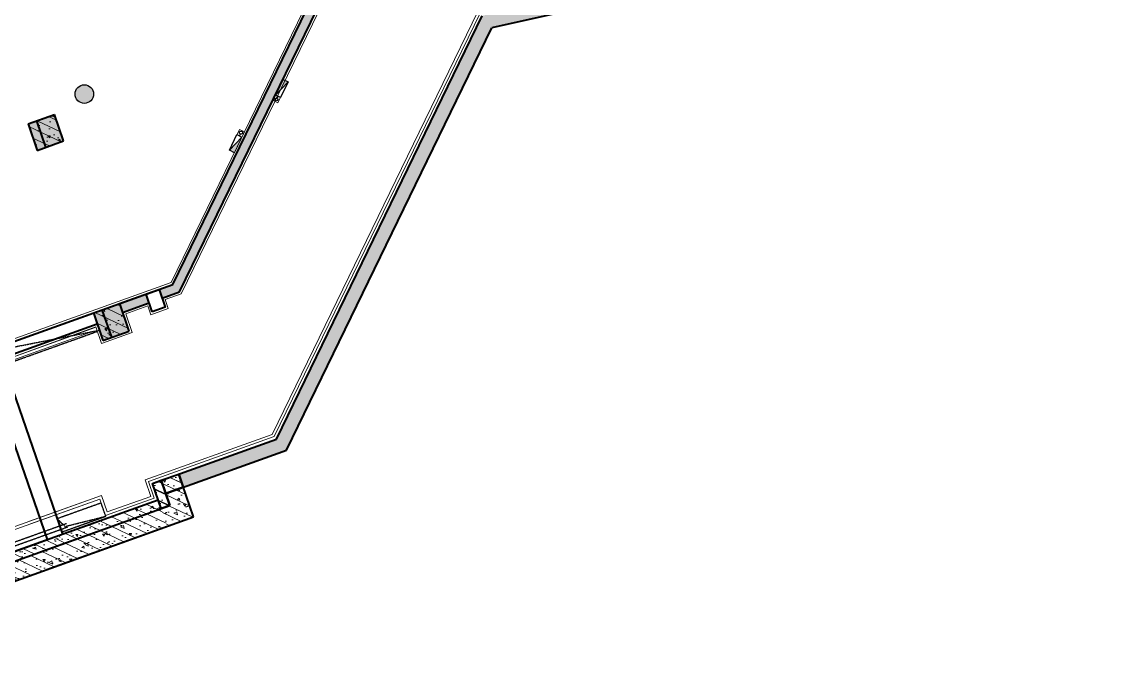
# Model space of a CAD drawing. Header units: millimetres. Extents: x 395197 to 699875, y 745 to 708816.
# Drawn here: x 479345 to 526314, y 411484 to 439376 of the extents above; entities that cross this region are included whole.
import ezdxf

# ---------------------------------------------------------------- set-up
doc = ezdxf.new("R2010")
doc.units = ezdxf.units.MM
doc.linetypes.add('DASH', pattern=[0.35, 0.25, -0.1])
for name, color, linetype in [('0-GPS', 36, 'Continuous'), ('gpsylk', 40, 'Continuous'), ('PIPE-消防', 1, 'Continuous'), ('R2 柱子调整', 2, 'Continuous'), ('TEXT_消防', 1, 'Continuous'), ('商业阴影', 8, 'Continuous')]:
    doc.layers.add(name, color=color, linetype=linetype)
for name, color, linetype, lineweight in [('COLUMN', 9, 'Continuous', 13), ('地墙', 4, 'Continuous', 40), ('填充', 252, 'Continuous', 9), ('建筑底图', 8, 'Continuous', 13), ('离壁墙', 185, 'Continuous', 9)]:
    doc.layers.add(name, color=color, linetype=linetype, lineweight=lineweight)
pattern_1 = [(154.58894, (294245.8, 229694.44), (-160.9161, -338.71967), []), (159.58894, (294245.8, 229694.44), (-272.033, 1045.1785), [112.5, -1237.5]), (104.58894, (294245.8, 229694.4), (-993.2067, -574.362), [90, -990]), (210.04034, (294223.1, 229781.5), (-1265.2394, 470.8176), [95.6103, -1051.713]), (155.77314, (293963.2, 229593.9), (-302.8116, 1591.4475), [168.75, -1856.25]), (206.22454, (293938, 229726.5), (-1846.653, 830.9615), [143.415, -1577.5695]), (100.7731, (293963.2, 229593.9), (-1846.654, 830.96), [135, -1485]), (130.58894, (293983.5, 229760.3), (268.787, 1046.018), [112.5, -1237.5]), (75.58894, (293983.5, 229760.3), (-1147.1343, -20.832), [90, -990]), (181.04034, (294005.9, 229847.5), (-878.3464, 1025.1866), [95.6103, -1051.713]), (147.08894, (294245.8, 229694.44), (-476.5553, -150.2297), [0, -978, 0, -1005, 0, -993.75]), (117.08894, (294245.8, 229694.44), (-689.6749, 173.4141), [0, -573, 0, -955.5, 0, -378.75]), (77.08894, (294357.94, 229379.3), (-236.5875, 765.7319), [0, -375, 0, -1170, 0, -1552.5]), (67.08894, (294408.2, 229238), (-434.7536, 773.8057), [0, -487.5, 0, -777, 0, -1102.5])]
pattern_2 = [(154.69898, (613991.15, 549993.67), (-160.2652, -339.0281), []), (159.699, (613991.15, 549993.7), (-274.04, 1044.654), [112.5, -1237.5]), (104.699, (613991.1, 549993.7), (-992.102, -576.2684), [90, -990]), (210.1504, (613968.3, 550080.7), (-1266.1414, 468.3866), [95.61, -1051.713]), (155.8832, (613708.7, 549892.5), (-305.868, 1590.863), [168.75, -1856.25]), (206.3346, (613683.2, 550025.1), (-1848.246, 827.413), [143.415, -1577.57]), (100.8832, (613708.7, 549892.5), (-1848.246, 827.412), [135, -1485]), (130.699, (613728.75, 550059.05), (266.7776, 1046.5322), [112.5, -1237.5]), (75.699, (613728.8, 550059), (-1147.092, -23.035), [90, -990]), (181.1504, (613751, 550146.3), (-880.314, 1023.4977), [95.61, -1051.713]), (147.19898, (613991.15, 549993.67), (-476.2659, -151.1447), [0, -978, 0, -1005, 0, -993.75]), (117.19898, (613991.15, 549993.67), (-690.0067, 172.0891), [0, -573, 0, -955.5, 0, -378.75]), (77.19898, (614103.9, 549678.75), (-238.0578, 765.2761), [0, -375, 0, -1170, 0, -1552.5]), (67.199, (614154.46, 549537.5), (-436.239, 772.9693), [0, -487.5, 0, -777, 0, -1102.5])]
pattern_3 = [(154.58894, (490777.5, 322062.2), (-160.9161, -338.7197), []), (159.5889, (490777.5, 322062.2), (-272.033, 1045.1785), [112.5, -1237.5]), (104.5889, (490777.5, 322062.2), (-993.207, -574.362), [90, -990]), (210.0403, (490754.8, 322149.3), (-1265.2394, 470.8176), [95.61, -1051.713]), (155.7731, (490494.9, 321961.6), (-302.812, 1591.448), [168.75, -1856.25]), (206.2245, (490469.6, 322094.2), (-1846.653, 830.962), [143.415, -1577.57]), (100.7731, (490494.9, 321961.6), (-1846.654, 830.96), [135, -1485]), (130.5889, (490515.2, 322128.1), (268.787, 1046.018), [112.5, -1237.5]), (75.5889, (490515.2, 322128.1), (-1147.134, -20.832), [90, -990]), (181.0403, (490537.6, 322215.2), (-878.3464, 1025.1866), [95.61, -1051.713]), (147.08894, (490777.5, 322062.2), (-476.5553, -150.2297), [0, -978, 0, -1005, 0, -993.75]), (117.08894, (490777.5, 322062.2), (-689.675, 173.414), [0, -573, 0, -955.5, 0, -378.75]), (77.08894, (490889.65, 321747.06), (-236.5875, 765.7319), [0, -375, 0, -1170, 0, -1552.5]), (67.08894, (490939.94, 321605.74), (-434.7536, 773.8057), [0, -487.5, 0, -777, 0, -1102.5])]

# ---------------------------------------------------------------- blocks, each defined once
blk = doc.blocks.new('单栓')
blk.add_line((2940463, -1232526), (2940463, -1232286))
at = {"layer": 'PIPE-消防', "const_width": 60}
blk.add_lwpolyline([(2941298, -1232406), (2941213, -1232406)], dxfattribs=at)
at = {"layer": 'TEXT_消防'}
for p, q in [((2941213, -1232526), (2940463, -1232286)), ((2940463, -1232286), (2941213, -1232286)), ((2941213, -1232286), (2941213, -1232526))]:
    blk.add_line(p, q, dxfattribs=at)
at = {"layer": 'TEXT_消防', "linetype": 'Continuous'}
blk.add_circle((2941363, -1232406), 65, dxfattribs=at)
at = {"layer": 'TEXT_消防'}
blk.add_solid([(2940463, -1232526), (2940463, -1232286), (2941213, -1232526)], dxfattribs=at)
at = {"layer": '建筑底图'}
blk.add_lwpolyline([(2940463, -1232286), (2941463, -1232286), (2941463, -1232526), (2940463, -1232526)], close=True, dxfattribs=at)

msp = doc.modelspace()

# ---------------------------------------------------------------- hatches: boundary and pattern name
at = {"layer": 'COLUMN', "linetype": 'ByBlock'}
h = msp.add_hatch(color=256, dxfattribs=at)
edge = h.paths.add_edge_path()
edge.add_arc((482028, 436274), 400, 15.6114, 375.6114)
h = msp.add_hatch(color=256, dxfattribs=at)
h.paths.add_polyline_path([(479988, 435125), (480381, 433991), (481134, 434260), (480742, 435395)])
h.paths.add_polyline_path([(479612, 434990), (480004, 433856), (480381, 433991), (479988, 435125)])
h = msp.add_hatch(color=256, dxfattribs=at)
h.paths.add_polyline_path([(482420, 426871), (482828, 425690), (483205, 425825), (482796, 427006)])
h.paths.add_polyline_path([(482796, 427006), (483205, 425825), (483958, 426095), (483549, 427276), (483543, 427274)])
at = {"layer": '填充'}
h = msp.add_hatch(dxfattribs=at)
h.set_pattern_fill('钢筋混凝土', color=252, scale=150, angle=109.699, style=0)
h.set_pattern_definition(pattern_3)
h.paths.add_polyline_path([(524414, 451972), (524326, 452362), (518228, 450994), (512130, 449626), (512217, 449236)])
edge = h.paths.add_edge_path()
edge.add_line((520104, 450286), (519795, 451146))
edge.add_line((519795, 451146), (519385, 451000))
edge.add_line((519385, 451000), (519694, 450139))
edge.add_line((519694, 450139), (520104, 450286))
edge.add_line((519781, 451229), (520158, 450176))
edge.add_line((520158, 450176), (519499, 449833))
h.paths.add_polyline_path([(485247, 427883), (485377, 427505), (486123, 427772), (494639, 445293), (511924, 449170), (511837, 449561), (509593, 449057), (509428, 449789), (509038, 449702), (509202, 448970), (494364, 445641), (485834, 428094), (484960, 427781)])
h.paths.add_polyline_path([(484812, 427303), (484682, 427681), (483549, 427276), (483680, 426898)])
h = msp.add_hatch(dxfattribs=at)
h.set_pattern_fill('钢筋混凝土', color=252, scale=150, angle=109.699, style=0)
h.set_pattern_definition(pattern_3)
h.paths.add_polyline_path([(490278, 421453), (486083, 419951), (486279, 419384), (490711, 420971), (499531, 439115), (522066, 444170), (522023, 444365), (526022, 445262), (526000, 445360), (513412, 442537), (513347, 442829), (499117, 439637)])
h.paths.add_polyline_path([(513347, 442829), (513412, 442537), (526000, 445360), (526022, 445262), (526314, 445327), (526227, 445717)])
h = msp.add_hatch(dxfattribs=at)
h.set_pattern_fill('钢筋混凝土', color=252, scale=150, angle=109.699, style=0)
h.set_pattern_definition(pattern_3)
h.paths.add_polyline_path([(483549, 427276), (483543, 427274), (482796, 427006), (483205, 425825), (483958, 426095)])
h.paths.add_polyline_path([(482828, 425690), (483205, 425825), (482796, 427006), (482420, 426871)])
h.paths.add_polyline_path([(480742, 435395), (479988, 435125), (480381, 433991), (481134, 434260)])
h.paths.add_polyline_path([(480004, 433856), (480381, 433991), (479988, 435125), (479612, 434990)])
h = msp.add_hatch(dxfattribs=at)
h.set_pattern_fill('钢筋混凝土', color=252, scale=150, angle=109.699, style=0)
h.set_pattern_definition(pattern_1)
h.paths.add_polyline_path([(485705, 418595), (485327, 418464), (484953, 419547), (485329, 419681)])
h.paths.add_polyline_path([(486279, 419384), (485525, 419114), (485329, 419681), (486085, 419943)])
h = msp.add_hatch(dxfattribs=at)
h.set_pattern_fill('钢筋混凝土', color=252, scale=150, angle=109.699, style=0)
h.set_pattern_definition(pattern_1)
h.paths.add_polyline_path([(485329, 419681), (485705, 418595), (485329, 418460), (485590, 417704), (486720, 418108), (486083, 419951)])
h = msp.add_hatch(dxfattribs=at)
h.set_pattern_fill('钢筋混凝土', color=252, scale=150, angle=109.699, style=0)
h.set_pattern_definition(pattern_2)
h.paths.add_polyline_path([(484953, 419547), (485329, 418460), (485705, 418595), (485329, 419681)], flags=17)
h = msp.add_hatch(dxfattribs=at)
h.set_pattern_fill('钢筋混凝土', color=252, scale=150, angle=109.699, style=0)
h.set_pattern_definition(pattern_2)
h.paths.add_polyline_path([(480773, 417253), (480903, 416875), (485329, 418460), (485198, 418838)])
h = msp.add_hatch(dxfattribs=at)
h.set_pattern_fill('钢筋混凝土', color=252, scale=150, angle=109.699, style=0)
h.set_pattern_definition(pattern_2)
h.paths.add_polyline_path([(480903, 416875), (481165, 416119), (485590, 417704), (485329, 418460)])
h = msp.add_hatch(dxfattribs=at)
h.set_pattern_fill('钢筋混凝土', color=252, scale=150, angle=109.699, style=0)
h.set_pattern_definition([(154.69898, (614179.44, 550061.1), (-160.2652, -339.0281), []), (159.699, (614179.4, 550061.1), (-274.04, 1044.654), [112.5, -1237.5]), (104.699, (614179.4, 550061.1), (-992.102, -576.2684), [90, -990]), (210.1504, (614156.6, 550148.1), (-1266.1414, 468.3866), [95.61, -1051.713]), (155.8832, (613897, 549960), (-305.868, 1590.863), [168.75, -1856.25]), (206.3346, (613871.5, 550092.5), (-1848.246, 827.413), [143.415, -1577.57]), (100.8832, (613897, 549960), (-1848.246, 827.412), [135, -1485]), (130.699, (613917.05, 550126.5), (266.7776, 1046.5322), [112.5, -1237.5]), (75.699, (613917, 550126.5), (-1147.092, -23.035), [90, -990]), (181.1504, (613939.3, 550213.7), (-880.314, 1023.4977), [95.61, -1051.713]), (147.19898, (614179.44, 550061.1), (-476.2659, -151.1447), [0, -978, 0, -1005, 0, -993.75]), (117.19898, (614179.44, 550061.1), (-690.0067, 172.0891), [0, -573, 0, -955.5, 0, -378.75]), (77.19898, (614292.2, 549746.16), (-238.0578, 765.2761), [0, -375, 0, -1170, 0, -1552.5]), (67.199, (614342.76, 549604.94), (-436.239, 772.9693), [0, -487.5, 0, -777, 0, -1102.5])])
h.paths.add_polyline_path([(472817, 414405), (472947, 414027), (481092, 416943), (480961, 417321), (474401, 414972), (474148, 415678), (473677, 415510), (473930, 414804)])
h = msp.add_hatch(dxfattribs=at)
h.set_pattern_fill('钢筋混凝土', color=252, scale=150, angle=109.699, style=0)
h.set_pattern_definition(pattern_2)
h.paths.add_polyline_path([(472759, 413959), (473021, 413203), (481165, 416119), (480903, 416875)])

# ---------------------------------------------------------------- linework, layer by layer
at = {"layer": '0-GPS', "linetype": 'DASH', "elevation": 0}
msp.add_lwpolyline([(482750, 418705), (480867, 418031), (481069, 417466), (482952, 418140)], close=True, dxfattribs=at)
msp.add_lwpolyline([(482750, 418705), (480867, 418031), (481069, 417466), (482952, 418140)], close=True, dxfattribs=at)
msp.add_lwpolyline([(480867, 418031), (481198, 417699), (482952, 418140)], dxfattribs=at)
msp.add_lwpolyline([(480867, 418031), (481198, 417699), (482952, 418140)], dxfattribs=at)
at = {"layer": 'gpsylk', "linetype": 'DASH', "lineweight": -2, "elevation": 0}
for points in [[(473520, 415060), (481258, 417831)], [(473574, 414910), (481312, 417680)]]:
    msp.add_lwpolyline(points, dxfattribs=at)
at = {"layer": 'R2 柱子调整', "linetype": 'ByBlock'}
msp.add_circle((482028, 436274, 0), 400, dxfattribs=at)
at = {"layer": '商业阴影', "color": 7, "linetype": 'DASH', "ltscale": 2}
msp.add_line((478541, 424632, 0), (482587, 426081, 0), dxfattribs=at)
at = {"layer": '商业阴影', "color": 7, "linetype": 'DASH', "ltscale": 2, "elevation": 0}
msp.add_lwpolyline([(425637, 414922), (482676, 426131)], dxfattribs=at)
at = {"layer": '地墙'}
for p, q in [((481103, 417371, 0), (466648, 459166, 0)), ((480443, 417135, 0), (467054, 455852, 0)), ((479611, 434990, 0), (480742, 435395, 0)), ((480004, 433856, 0), (481134, 434260, 0)), ((485377, 427505, 0), (486123, 427772, 0)), ((483671, 426895, 0), (484812, 427303, 0)), ((482828, 425690, 0), (483958, 426095, 0))]:
    msp.add_line(p, q, dxfattribs=at)
at = {"layer": '地墙', "ltscale": 0.01}
for p, q in [((485834, 428094, 0), (494364, 445641, 0)), ((486123, 427772, 0), (494639, 445293, 0)), ((522066, 444170, 0), (499531, 439115, 0)), ((490278, 421453, 0), (499117, 439637, 0)), ((490711, 420971, 0), (499531, 439115, 0)), ((484953, 419547, 0), (490278, 421453, 0)), ((485525, 419114, 0), (490711, 420971, 0))]:
    msp.add_line(p, q, dxfattribs=at)
at = {"layer": '地墙', "ltscale": 5}
for p, q in [((479612, 434990, 0), (480004, 433856, 0)), ((480381, 433991, 0), (479988, 435125, 0)), ((481134, 434260, 0), (480742, 435395, 0)), ((483543, 427274, 0), (485834, 428094, 0)), ((471505, 422964, 0), (484553, 427635, 0)), ((477144, 424982, 0), (483549, 427276, 0)), ((483205, 425825, 0), (482796, 427006, 0)), ((483958, 426095, 0), (483549, 427276, 0)), ((482420, 426871, 0), (482828, 425690, 0)), ((471674, 422493, 0), (482583, 426399, 0)), ((477312, 424512, 0), (482583, 426399, 0)), ((486720, 418108, 0), (486083, 419951, 0)), ((486720, 418108, 0), (486083, 419951, 0)), ((485197, 418838, 0), (484952, 419546, 0)), ((485198, 418838, 0), (484953, 419547, 0)), ((485705, 418595, 0), (485329, 419681, 0)), ((485705, 418595, 0), (485329, 419681, 0)), ((467392, 412038, 0), (485705, 418595, 0)), ((474370, 414961, 0), (485197, 418838, 0)), ((480009, 416980, 0), (485198, 418838, 0)), ((480144, 416603, 0), (485705, 418595, 0)), ((468219, 411484, 0), (486720, 418108, 0)), ((480413, 415850, 0), (486720, 418108, 0)), ((476523, 415732, 0), (480490, 417152, 0))]:
    msp.add_line(p, q, dxfattribs=at)
at = {"layer": '地墙', "elevation": 0}
msp.add_lwpolyline([(484941, 426925), (484681, 427682), (485247, 427883), (485507, 427126)], close=True, dxfattribs=at)
at = {"layer": '地墙', "ltscale": 0.01, "elevation": 0}
msp.add_lwpolyline([(486279, 419384), (485525, 419114), (485329, 419681), (486085, 419943), (486279, 419384)], dxfattribs=at)
at = {"layer": '地墙', "linetype": 'ByBlock', "elevation": 0}
msp.add_lwpolyline([(485705, 418595), (485327, 418464), (484953, 419547), (485329, 419681), (485705, 418595)], dxfattribs=at)
at = {"layer": '离壁墙'}
for p, q in [((485762, 428174, 0), (494295, 445729, 0)), ((486195, 427692, 0), (494708, 445206, 0)), ((490098, 421654, 0), (498945, 439855, 0)), ((490185, 421558, 0), (499028, 439751, 0)), ((477110, 425077, 0), (485762, 428174, 0)), ((485503, 427444, 0), (486195, 427692, 0)), ((483807, 426837, 0), (484750, 427175, 0)), ((484085, 426034, 0), (483807, 426837, 0)), ((482522, 426270, 0), (478602, 424846, 0)), ((478602, 424846, 0), (482500, 426242, 0)), ((478756, 424774, 0), (482426, 426088, 0)), ((482522, 426270, 0), (482767, 425562, 0)), ((484085, 426034, 0), (482767, 425562, 0)), ((484635, 419698, 0), (490098, 421654, 0)), ((484787, 419625, 0), (490185, 421558, 0)), ((484880, 418990, 0), (484635, 419698, 0)), ((484880, 418990, 0), (484635, 419698, 0)), ((485032, 418917, 0), (484787, 419625, 0)), ((485032, 418917, 0), (484787, 419625, 0)), ((477641, 417194, 0), (482762, 419028, 0)), ((479672, 417921, 0), (482762, 419028, 0)), ((482762, 419028, 0), (483015, 418322, 0)), ((482762, 419028, 0), (483015, 418322, 0)), ((483015, 418322, 0), (484880, 418990, 0)), ((483015, 418322, 0), (484880, 418990, 0)), ((477682, 417082, 0), (482690, 418874, 0)), ((479712, 417808, 0), (482690, 418874, 0)), ((482690, 418874, 0), (482942, 418168, 0)), ((482690, 418874, 0), (482942, 418168, 0)), ((482942, 418168, 0), (485032, 418917, 0)), ((482942, 418168, 0), (485032, 418917, 0))]:
    msp.add_line(p, q, dxfattribs=at)
at = {"layer": '离壁墙', "elevation": 0}
msp.add_lwpolyline([(484750, 427175), (484880, 426797), (485633, 427065), (485503, 427444)], dxfattribs=at)

# ---------------------------------------------------------------- block references
at = {"layer": 'TEXT_消防', "extrusion": (9.16411e-07, -4.34749e-07, 1), "rotation": 244.076331241394}
msp.add_blockref('单栓', (2884567, 2542663, 0), dxfattribs=at)
at = {"layer": 'TEXT_消防', "extrusion": (9.16535e-07, -4.33324e-07, 1), "rotation": 64.07633124147983}
msp.add_blockref('单栓', (-1905524, -1672005, 0), dxfattribs=at)

doc.saveas('drawing.dxf')
